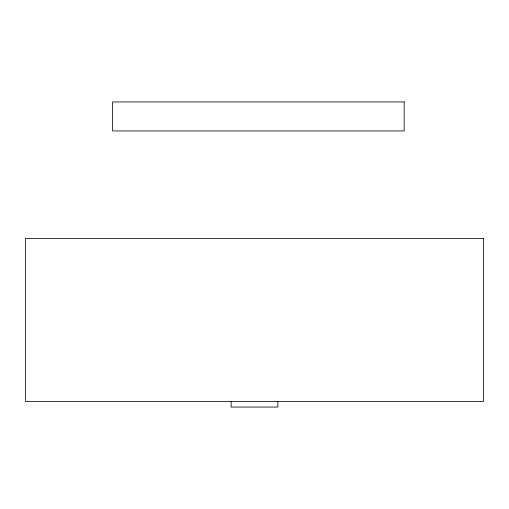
<?xml version="1.0" encoding="UTF-8"?>
<svg xmlns="http://www.w3.org/2000/svg" width="509" height="509" viewBox="0 0 509 509"><rect width="100%" height="100%" fill="white"/><g stroke="black" fill="none" stroke-linecap="round" stroke-linejoin="round"><path stroke-width="0.76" d="M277.844 401.455L277.844 407.06L231.156 407.06L231.156 401.455M404.165 101.94L112.61 101.94L112.61 130.934L404.165 130.934L404.165 101.94M483.55 238.377L25.45 238.377L25.45 401.455L483.55 401.455L483.55 238.377"/></g></svg>
